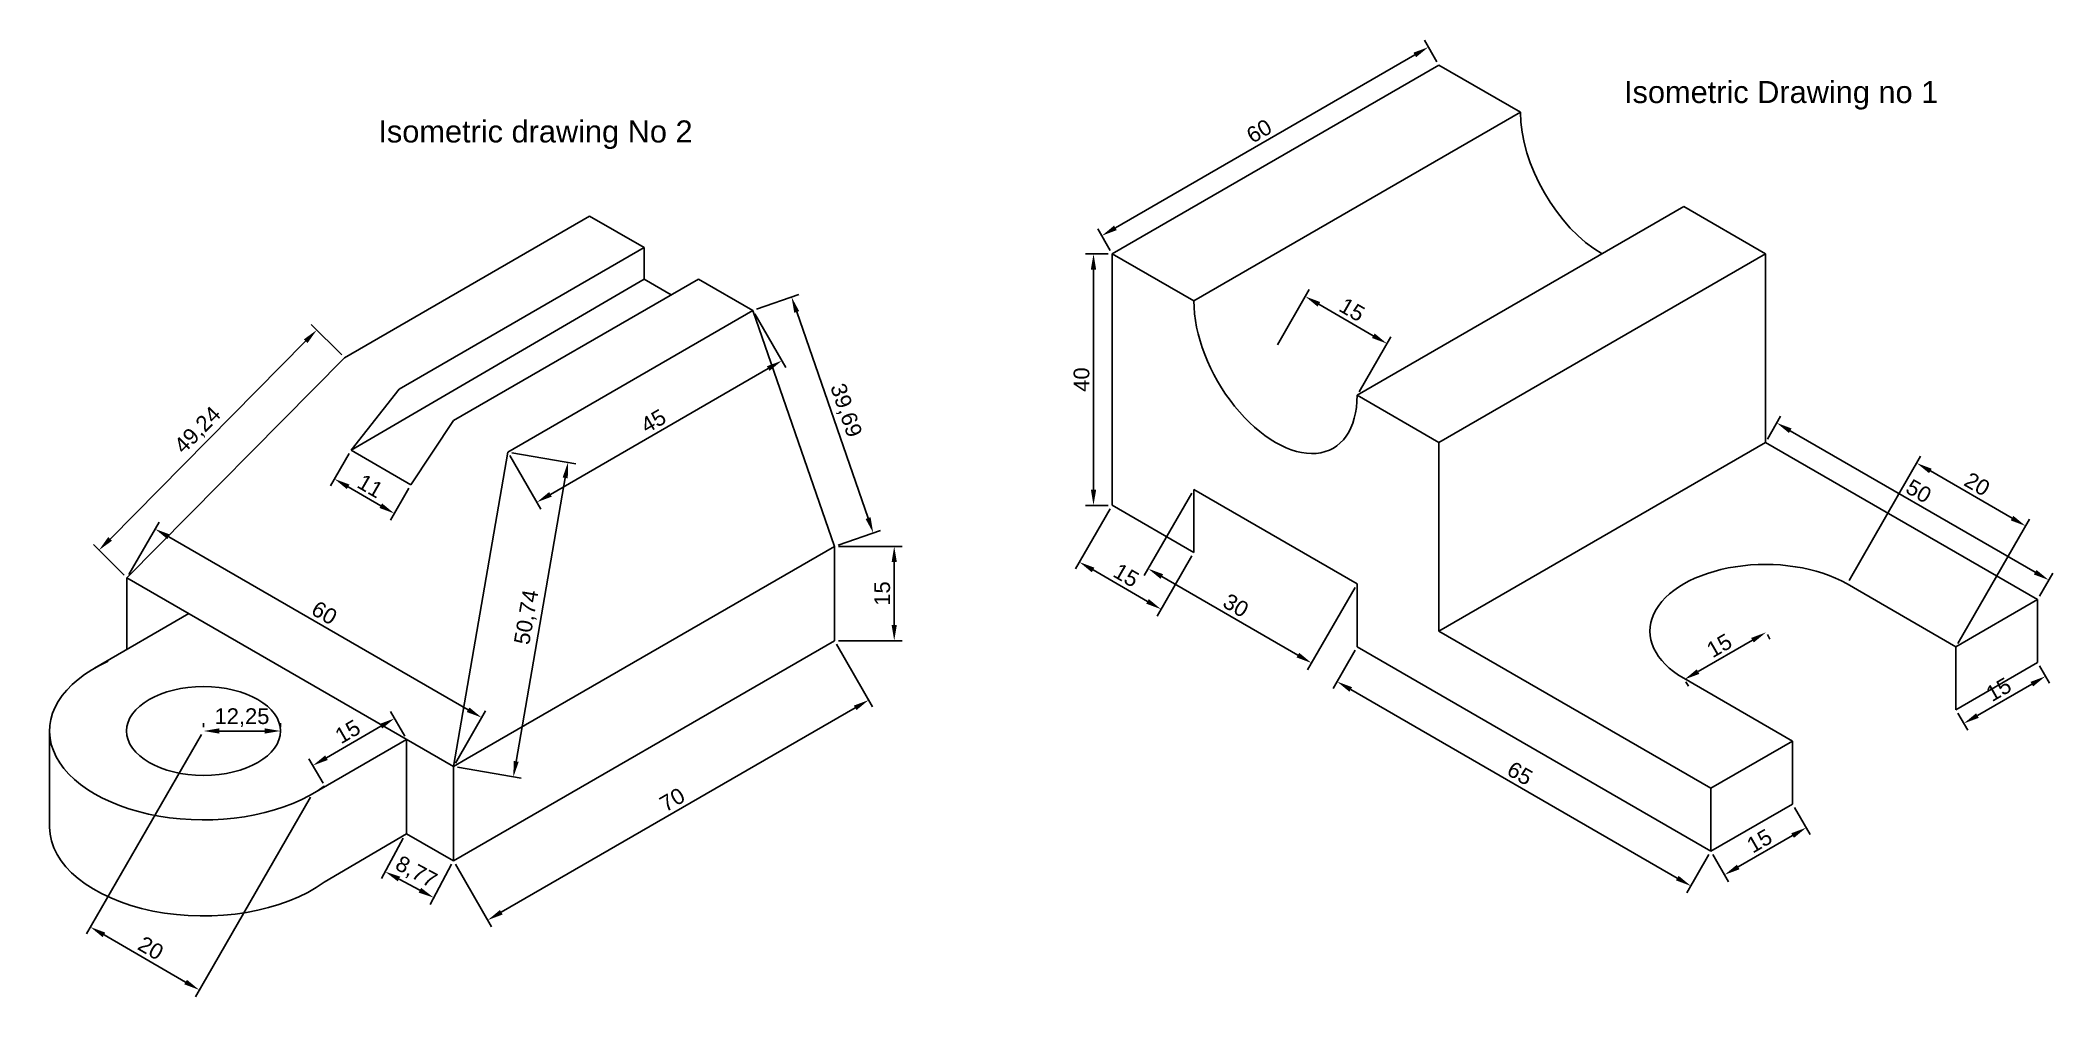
# Model space of a CAD drawing. Header units: millimetres. Extents: x 1569 to 1889, y 1002 to 1154.
import ezdxf

# ---------------------------------------------------------------- set-up
doc = ezdxf.new("R2010")
doc.units = ezdxf.units.MM
doc.styles.get("Standard").update_dxf_attribs({"font": 'arial.ttf'})
doc.dimstyles.new('ISO-25', dxfattribs={"dimtxt": 2.5, "dimasz": 2.5, "dimexe": 1.25, "dimexo": 0.625, "dimtad": 1, "dimtxsty": 'Standard', "dimcen": 2.5, "dimadec": 0, "dimazin": 0, "dimtfac": 1, "dimtmove": 0, "dimatfit": 3, "dimfxl": 1, "dimarcsym": 0})

# ---------------------------------------------------------------- blocks, each defined once
blk = doc.blocks.new('*D1')
at = {"color": 0, "lineweight": -2, "transparency": 16777216}
for p, q in [((1790.86, 1150.41), (1788.89, 1153.81)), ((1787.35, 1151.48), (1739.72, 1123.98)), ((1738.9, 1120.41), (1736.93, 1123.81))]:
    blk.add_line(p, q, dxfattribs=at)
at = {"color": 0, "transparency": 16777216}
for points in [[(1787.14, 1151.84), (1787.56, 1151.12), (1789.52, 1152.73)], [(1739.51, 1124.34), (1739.93, 1123.62), (1737.56, 1122.73)]]:
    blk.add_solid(points, dxfattribs=at)
at = {"layer": 'Defpoints', "color": 0, "transparency": 16777216}
for p in [(1791.17, 1149.86), (1737.56, 1122.73), (1739.21, 1119.86)]:
    blk.add_point(p, dxfattribs=at)
at = {"color": 0, "transparency": 16777216, "insert": (1762.59, 1139.38), "char_height": 2.5, "attachment_point": 5, "rotation": 30}
blk.add_mtext('60', dxfattribs=at)
blk = doc.blocks.new('*D2')
at = {"color": 0, "lineweight": -2, "transparency": 16777216}
for p, q in [((1738.59, 1119.86), (1734.99, 1119.86)), ((1736.24, 1082.36), (1736.24, 1117.36)), ((1738.59, 1079.86), (1734.99, 1079.86))]:
    blk.add_line(p, q, dxfattribs=at)
at = {"color": 0, "transparency": 16777216}
for points in [[(1735.82, 1117.36), (1736.66, 1117.36), (1736.24, 1119.86)], [(1735.82, 1082.36), (1736.66, 1082.36), (1736.24, 1079.86)]]:
    blk.add_solid(points, dxfattribs=at)
at = {"layer": 'Defpoints', "color": 0, "transparency": 16777216}
for p in [(1736.24, 1119.86), (1739.21, 1119.86), (1739.21, 1079.86)]:
    blk.add_point(p, dxfattribs=at)
at = {"color": 0, "transparency": 16777216, "insert": (1734.34, 1099.86), "char_height": 2.5, "attachment_point": 5, "rotation": 90}
blk.add_mtext('40', dxfattribs=at)
blk = doc.blocks.new('*D3')
at = {"color": 0, "lineweight": -2, "transparency": 16777216}
for p, q in [((1843.45, 1090.41), (1845.56, 1094.06)), ((1847.1, 1091.73), (1886.07, 1069.23)), ((1886.75, 1065.41), (1888.86, 1069.06))]:
    blk.add_line(p, q, dxfattribs=at)
at = {"color": 0, "transparency": 16777216}
for points in [[(1847.3, 1092.09), (1846.89, 1091.36), (1844.93, 1092.98)], [(1886.27, 1069.59), (1885.86, 1068.86), (1888.23, 1067.98)]]:
    blk.add_solid(points, dxfattribs=at)
at = {"layer": 'Defpoints', "color": 0, "transparency": 16777216}
for p in [(1843.13, 1089.86), (1888.23, 1067.98), (1886.44, 1064.86)]:
    blk.add_point(p, dxfattribs=at)
at = {"color": 0, "transparency": 16777216, "insert": (1867.53, 1082.12), "char_height": 2.5, "attachment_point": 5, "rotation": 330}
blk.add_mtext('50', dxfattribs=at)
blk = doc.blocks.new('*D4')
at = {"color": 0, "lineweight": -2, "transparency": 16777216}
for p, q in [((1886.75, 1054.32), (1888.32, 1051.6)), ((1885.53, 1051.43), (1876.87, 1046.43)), ((1873.76, 1046.82), (1875.33, 1044.1))]:
    blk.add_line(p, q, dxfattribs=at)
at = {"color": 0, "transparency": 16777216}
for points in [[(1885.32, 1051.79), (1885.74, 1051.07), (1887.69, 1052.68)], [(1876.66, 1046.79), (1877.08, 1046.07), (1874.7, 1045.18)]]:
    blk.add_solid(points, dxfattribs=at)
at = {"layer": 'Defpoints', "color": 0, "transparency": 16777216}
for p in [(1886.44, 1054.86), (1873.45, 1047.36), (1874.7, 1045.18)]:
    blk.add_point(p, dxfattribs=at)
at = {"color": 0, "transparency": 16777216, "insert": (1880.25, 1050.58), "char_height": 2.5, "attachment_point": 5, "rotation": 30}
blk.add_mtext('15', dxfattribs=at)
blk = doc.blocks.new('*D5')
at = {"color": 0, "lineweight": -2, "transparency": 16777216}
for p, q in [((1777.87, 1056.82), (1774.37, 1050.76)), ((1777.16, 1050.59), (1829.12, 1020.59)), ((1834.16, 1024.32), (1830.66, 1018.26))]:
    blk.add_line(p, q, dxfattribs=at)
at = {"color": 0, "transparency": 16777216}
for points in [[(1777.37, 1050.95), (1776.95, 1050.23), (1774.99, 1051.84)], [(1829.33, 1020.95), (1828.91, 1020.23), (1831.29, 1019.34)]]:
    blk.add_solid(points, dxfattribs=at)
at = {"layer": 'Defpoints', "color": 0, "transparency": 16777216}
for p in [(1778.18, 1057.36), (1834.47, 1024.86), (1831.29, 1019.34)]:
    blk.add_point(p, dxfattribs=at)
at = {"color": 0, "transparency": 16777216, "insert": (1804.09, 1037.24), "char_height": 2.5, "attachment_point": 5, "rotation": 330}
blk.add_mtext('65', dxfattribs=at)
blk = doc.blocks.new('*D6')
at = {"color": 0, "lineweight": -2, "transparency": 16777216}
for p, q in [((1847.78, 1031.82), (1850.26, 1027.52)), ((1847.47, 1027.36), (1838.81, 1022.36)), ((1834.79, 1024.32), (1837.27, 1020.02))]:
    blk.add_line(p, q, dxfattribs=at)
at = {"color": 0, "transparency": 16777216}
for points in [[(1847.26, 1027.72), (1847.68, 1026.99), (1849.64, 1028.61)], [(1838.6, 1022.72), (1839.02, 1021.99), (1836.64, 1021.11)]]:
    blk.add_solid(points, dxfattribs=at)
at = {"layer": 'Defpoints', "color": 0, "transparency": 16777216}
for p in [(1847.46, 1032.36), (1834.47, 1024.86), (1836.64, 1021.11)]:
    blk.add_point(p, dxfattribs=at)
at = {"color": 0, "transparency": 16777216, "insert": (1842.19, 1026.5), "char_height": 2.5, "attachment_point": 5, "rotation": 30}
blk.add_mtext('15', dxfattribs=at)
blk = doc.blocks.new('*D7')
at = {"color": 0, "lineweight": -2, "transparency": 16777216}
for p, q in [((1751.89, 1081.82), (1744.32, 1068.71)), ((1747.11, 1068.54), (1768.76, 1056.04)), ((1777.87, 1066.82), (1770.3, 1053.71))]:
    blk.add_line(p, q, dxfattribs=at)
at = {"color": 0, "transparency": 16777216}
for points in [[(1747.32, 1068.91), (1746.9, 1068.18), (1744.94, 1069.79)], [(1768.97, 1056.41), (1768.55, 1055.68), (1770.92, 1054.79)]]:
    blk.add_solid(points, dxfattribs=at)
at = {"layer": 'Defpoints', "color": 0, "transparency": 16777216}
for p in [(1752.2, 1082.36), (1778.18, 1067.36), (1770.92, 1054.79)]:
    blk.add_point(p, dxfattribs=at)
at = {"color": 0, "transparency": 16777216, "insert": (1758.89, 1063.94), "char_height": 2.5, "attachment_point": 5, "rotation": 330}
blk.add_mtext('30', dxfattribs=at)
blk = doc.blocks.new('*D8')
at = {"color": 0, "lineweight": -2, "transparency": 16777216}
for p, q in [((1738.9, 1079.32), (1733.38, 1069.76)), ((1736.17, 1069.59), (1744.83, 1064.59)), ((1751.89, 1071.82), (1746.37, 1062.26))]:
    blk.add_line(p, q, dxfattribs=at)
at = {"color": 0, "transparency": 16777216}
for points in [[(1736.38, 1069.95), (1735.96, 1069.23), (1734, 1070.84)], [(1745.04, 1064.95), (1744.62, 1064.23), (1746.99, 1063.34)]]:
    blk.add_solid(points, dxfattribs=at)
at = {"layer": 'Defpoints', "color": 0, "transparency": 16777216}
for p in [(1739.21, 1079.86), (1752.2, 1072.36), (1746.99, 1063.34)]:
    blk.add_point(p, dxfattribs=at)
at = {"color": 0, "transparency": 16777216, "insert": (1741.45, 1068.74), "char_height": 2.5, "attachment_point": 5, "rotation": 330}
blk.add_mtext('15', dxfattribs=at)
blk = doc.blocks.new('*D9')
at = {"color": 0, "lineweight": -2, "transparency": 16777216}
for p, q in [((1856.44, 1067.91), (1867.84, 1087.66)), ((1869.38, 1085.33), (1882.38, 1077.83)), ((1873.76, 1057.91), (1885.17, 1077.66))]:
    blk.add_line(p, q, dxfattribs=at)
at = {"color": 0, "transparency": 16777216}
for points in [[(1869.59, 1085.69), (1869.18, 1084.97), (1867.22, 1086.58)], [(1882.58, 1078.19), (1882.17, 1077.47), (1884.54, 1076.58)]]:
    blk.add_solid(points, dxfattribs=at)
at = {"layer": 'Defpoints', "color": 0, "transparency": 16777216}
for p in [(1884.54, 1076.58), (1856.12, 1067.36), (1873.45, 1057.36)]:
    blk.add_point(p, dxfattribs=at)
at = {"color": 0, "transparency": 16777216, "insert": (1876.83, 1083.23), "char_height": 2.5, "attachment_point": 5, "rotation": 330}
blk.add_mtext('20', dxfattribs=at)
blk = doc.blocks.new('*D10')
at = {"color": 0, "lineweight": -2, "transparency": 16777216}
for p, q in [((1765.5, 1105.41), (1770.56, 1114.16)), ((1780.76, 1106.83), (1772.1, 1111.83)), ((1778.49, 1097.91), (1783.55, 1106.66))]:
    blk.add_line(p, q, dxfattribs=at)
at = {"color": 0, "transparency": 16777216}
for points in [[(1772.31, 1112.19), (1771.89, 1111.47), (1769.94, 1113.08)], [(1780.97, 1107.19), (1780.55, 1106.47), (1782.93, 1105.58)]]:
    blk.add_solid(points, dxfattribs=at)
at = {"layer": 'Defpoints', "color": 0, "transparency": 16777216}
for p in [(1769.94, 1113.08), (1765.19, 1104.86), (1778.18, 1097.36)]:
    blk.add_point(p, dxfattribs=at)
at = {"color": 0, "transparency": 16777216, "insert": (1777.38, 1110.98), "char_height": 2.5, "attachment_point": 5, "rotation": 330}
blk.add_mtext('15', dxfattribs=at)
blk = doc.blocks.new('*D11')
at = {"color": 0, "lineweight": -2, "transparency": 16777216}
for p, q in [((1832.42, 1053.42), (1841.08, 1058.42)), ((1843.45, 1059.32), (1843.87, 1058.59)), ((1830.46, 1051.82), (1830.88, 1051.09))]:
    blk.add_line(p, q, dxfattribs=at)
at = {"color": 0, "transparency": 16777216}
for points in [[(1840.87, 1058.78), (1841.29, 1058.06), (1843.25, 1059.67)], [(1832.21, 1053.78), (1832.63, 1053.06), (1830.26, 1052.17)]]:
    blk.add_solid(points, dxfattribs=at)
at = {"layer": 'Defpoints', "color": 0, "transparency": 16777216}
for p in [(1843.13, 1059.86), (1843.25, 1059.67), (1830.14, 1052.36)]:
    blk.add_point(p, dxfattribs=at)
at = {"color": 0, "transparency": 16777216, "insert": (1835.8, 1057.56), "char_height": 2.5, "attachment_point": 5, "rotation": 30}
blk.add_mtext('15', dxfattribs=at)
blk = doc.blocks.new('*D12')
at = {"color": 0, "lineweight": -2, "transparency": 16777216}
for p, q in [((1695.35, 1057.8), (1701.1, 1047.83)), ((1642.02, 1015.16), (1698.31, 1047.66)), ((1634.72, 1022.8), (1640.48, 1012.83))]:
    blk.add_line(p, q, dxfattribs=at)
at = {"color": 0, "transparency": 16777216}
for points in [[(1698.1, 1048.02), (1698.52, 1047.3), (1700.48, 1048.91)], [(1641.81, 1015.52), (1642.23, 1014.8), (1639.86, 1013.91)]]:
    blk.add_solid(points, dxfattribs=at)
at = {"layer": 'Defpoints', "color": 0, "transparency": 16777216}
for p in [(1695.03, 1058.34), (1700.48, 1048.91), (1634.41, 1023.34)]:
    blk.add_point(p, dxfattribs=at)
at = {"color": 0, "transparency": 16777216, "insert": (1669.22, 1033.06), "char_height": 2.5, "attachment_point": 5, "rotation": 30}
blk.add_mtext('70', dxfattribs=at)
blk = doc.blocks.new('*D13')
at = {"color": 0, "lineweight": -2, "transparency": 16777216}
for p, q in [((1695.66, 1073.34), (1705.78, 1073.34)), ((1704.53, 1070.84), (1704.53, 1060.84)), ((1695.66, 1058.34), (1705.78, 1058.34))]:
    blk.add_line(p, q, dxfattribs=at)
at = {"color": 0, "transparency": 16777216}
for points in [[(1704.12, 1070.84), (1704.95, 1070.84), (1704.53, 1073.34)], [(1704.12, 1060.84), (1704.95, 1060.84), (1704.53, 1058.34)]]:
    blk.add_solid(points, dxfattribs=at)
at = {"layer": 'Defpoints', "color": 0, "transparency": 16777216}
for p in [(1695.03, 1073.34), (1695.03, 1058.34), (1704.53, 1058.34)]:
    blk.add_point(p, dxfattribs=at)
at = {"color": 0, "transparency": 16777216, "insert": (1702.63, 1065.84), "char_height": 2.5, "attachment_point": 5, "rotation": 90}
blk.add_mtext('15', dxfattribs=at)
blk = doc.blocks.new('*D14')
at = {"color": 0, "lineweight": -2, "transparency": 16777216}
for p, q in [((1626.65, 1043.18), (1624.41, 1047.07)), ((1622.87, 1044.74), (1614.2, 1039.74)), ((1613.66, 1035.68), (1611.41, 1039.57))]:
    blk.add_line(p, q, dxfattribs=at)
at = {"color": 0, "transparency": 16777216}
for points in [[(1622.66, 1045.1), (1623.07, 1044.37), (1625.03, 1045.99)], [(1614, 1040.1), (1614.41, 1039.37), (1612.04, 1038.49)]]:
    blk.add_solid(points, dxfattribs=at)
at = {"layer": 'Defpoints', "color": 0, "transparency": 16777216}
for p in [(1626.96, 1042.64), (1612.04, 1038.49), (1613.97, 1035.14)]:
    blk.add_point(p, dxfattribs=at)
at = {"color": 0, "transparency": 16777216, "insert": (1617.58, 1043.88), "char_height": 2.5, "attachment_point": 5, "rotation": 30}
blk.add_mtext('15', dxfattribs=at)
blk = doc.blocks.new('*D15')
at = {"color": 0, "lineweight": -2, "transparency": 16777216}
for p, q in [((1626.38, 1026.93), (1622.95, 1020.51)), ((1634.12, 1022.79), (1630.69, 1016.38)), ((1625.75, 1020.44), (1629.07, 1018.66))]:
    blk.add_line(p, q, dxfattribs=at)
at = {"color": 0, "transparency": 16777216}
for points in [[(1625.94, 1020.81), (1625.55, 1020.07), (1623.54, 1021.62)], [(1629.27, 1019.03), (1628.87, 1018.29), (1631.28, 1017.48)]]:
    blk.add_solid(points, dxfattribs=at)
at = {"layer": 'Defpoints', "color": 0, "transparency": 16777216}
for p in [(1626.68, 1027.48), (1634.41, 1023.34), (1631.28, 1017.48)]:
    blk.add_point(p, dxfattribs=at)
at = {"color": 0, "transparency": 16777216, "insert": (1628.41, 1021.42), "char_height": 2.5, "attachment_point": 5, "rotation": 331.8558}
blk.add_mtext('8,77', dxfattribs=at)
blk = doc.blocks.new('*D16')
at = {"color": 0, "lineweight": -2, "transparency": 16777216}
for p, q in [((1682.35, 1110.3), (1687.27, 1101.78)), ((1649.84, 1081.61), (1684.48, 1101.61)), ((1643.38, 1087.8), (1648.3, 1079.28))]:
    blk.add_line(p, q, dxfattribs=at)
at = {"color": 0, "transparency": 16777216}
for points in [[(1684.27, 1101.98), (1684.69, 1101.25), (1686.65, 1102.86)], [(1649.63, 1081.98), (1650.05, 1081.25), (1647.68, 1080.36)]]:
    blk.add_solid(points, dxfattribs=at)
at = {"layer": 'Defpoints', "color": 0, "transparency": 16777216}
for p in [(1682.04, 1110.84), (1686.65, 1102.86), (1643.07, 1088.34)]:
    blk.add_point(p, dxfattribs=at)
at = {"color": 0, "transparency": 16777216, "insert": (1666.21, 1093.26), "char_height": 2.5, "attachment_point": 5, "rotation": 30}
blk.add_mtext('45', dxfattribs=at)
blk = doc.blocks.new('*D17')
at = {"color": 0, "lineweight": -2, "transparency": 16777216}
for p, q in [((1617.8, 1088.08), (1614.85, 1082.98)), ((1617.64, 1082.81), (1622.84, 1079.81)), ((1627.33, 1082.58), (1624.38, 1077.48))]:
    blk.add_line(p, q, dxfattribs=at)
at = {"color": 0, "transparency": 16777216}
for points in [[(1617.85, 1083.17), (1617.44, 1082.45), (1615.48, 1084.06)], [(1623.05, 1080.17), (1622.63, 1079.45), (1625.01, 1078.56)]]:
    blk.add_solid(points, dxfattribs=at)
at = {"layer": 'Defpoints', "color": 0, "transparency": 16777216}
for p in [(1618.11, 1088.62), (1627.64, 1083.12), (1625.01, 1078.56)]:
    blk.add_point(p, dxfattribs=at)
at = {"color": 0, "transparency": 16777216, "insert": (1621.18, 1082.94), "char_height": 2.5, "attachment_point": 5, "rotation": 330}
blk.add_mtext('11', dxfattribs=at)
blk = doc.blocks.new('*D18')
at = {"color": 0, "lineweight": -2, "transparency": 16777216}
for p, q in [((1582.76, 1068.88), (1587.56, 1077.2)), ((1636.73, 1047.36), (1589.1, 1074.86)), ((1634.72, 1038.88), (1639.52, 1047.2))]:
    blk.add_line(p, q, dxfattribs=at)
at = {"color": 0, "transparency": 16777216}
for points in [[(1589.31, 1075.22), (1588.89, 1074.5), (1586.94, 1076.11)], [(1636.94, 1047.72), (1636.52, 1047), (1638.9, 1046.11)]]:
    blk.add_solid(points, dxfattribs=at)
at = {"layer": 'Defpoints', "color": 0, "transparency": 16777216}
for p in [(1586.94, 1076.11), (1582.45, 1068.34), (1634.41, 1038.34)]:
    blk.add_point(p, dxfattribs=at)
at = {"color": 0, "transparency": 16777216, "insert": (1613.87, 1062.76), "char_height": 2.5, "attachment_point": 5, "rotation": 330}
blk.add_mtext('60', dxfattribs=at)
blk = doc.blocks.new('*D19')
at = {"color": 0, "lineweight": -2, "transparency": 16777216}
for p, q in [((1594.64, 1044.61), (1594.64, 1045.23)), ((1597.14, 1043.98), (1604.39, 1043.98)), ((1606.89, 1044.61), (1606.89, 1045.23))]:
    blk.add_line(p, q, dxfattribs=at)
at = {"color": 0, "transparency": 16777216}
for points in [[(1597.14, 1044.4), (1597.14, 1043.57), (1594.64, 1043.98)], [(1604.39, 1044.4), (1604.39, 1043.57), (1606.89, 1043.98)]]:
    blk.add_solid(points, dxfattribs=at)
at = {"layer": 'Defpoints', "color": 0, "transparency": 16777216}
for p in [(1594.64, 1043.98), (1606.89, 1043.98), (1606.89, 1043.98)]:
    blk.add_point(p, dxfattribs=at)
at = {"color": 0, "transparency": 16777216, "insert": (1600.76, 1046.11), "char_height": 2.5, "attachment_point": 5}
blk.add_mtext('12,25', dxfattribs=at)
blk = doc.blocks.new('*D20')
at = {"color": 0, "lineweight": -2, "transparency": 16777216}
for p, q in [((1682.63, 1111.05), (1689.38, 1113.38)), ((1689.02, 1110.61), (1700.37, 1077.84)), ((1695.62, 1073.55), (1702.37, 1075.88))]:
    blk.add_line(p, q, dxfattribs=at)
at = {"color": 0, "transparency": 16777216}
for points in [[(1689.41, 1110.75), (1688.63, 1110.48), (1688.2, 1112.98)], [(1700.77, 1077.97), (1699.98, 1077.7), (1701.19, 1075.48)]]:
    blk.add_solid(points, dxfattribs=at)
at = {"layer": 'Defpoints', "color": 0, "transparency": 16777216}
for p in [(1682.04, 1110.84), (1695.03, 1073.34), (1701.19, 1075.48)]:
    blk.add_point(p, dxfattribs=at)
at = {"color": 0, "transparency": 16777216, "insert": (1696.71, 1094.92), "char_height": 2.5, "attachment_point": 5, "rotation": 289.1066}
blk.add_mtext('39,69', dxfattribs=at)
blk = doc.blocks.new('*D21')
at = {"color": 0, "lineweight": -2, "transparency": 16777216}
for p, q in [((1616.65, 1103.78), (1611.76, 1108.62)), ((1579.77, 1074.51), (1610.89, 1105.96)), ((1582.01, 1068.78), (1577.12, 1073.62))]:
    blk.add_line(p, q, dxfattribs=at)
at = {"color": 0, "transparency": 16777216}
for points in [[(1610.6, 1106.25), (1611.19, 1105.67), (1612.65, 1107.74)], [(1579.47, 1074.81), (1580.06, 1074.22), (1578.01, 1072.74)]]:
    blk.add_solid(points, dxfattribs=at)
at = {"layer": 'Defpoints', "color": 0, "transparency": 16777216}
for p in [(1612.65, 1107.74), (1617.09, 1103.34), (1582.45, 1068.34)]:
    blk.add_point(p, dxfattribs=at)
at = {"color": 0, "transparency": 16777216, "insert": (1593.82, 1091.73), "char_height": 2.5, "attachment_point": 5, "rotation": 45.2953}
blk.add_mtext('49,24', dxfattribs=at)
blk = doc.blocks.new('*D22')
at = {"color": 0, "lineweight": -2, "transparency": 16777216}
for p, q in [((1643.69, 1088.23), (1653.85, 1086.48)), ((1652.19, 1084.23), (1644.38, 1039.15)), ((1635.03, 1038.23), (1645.19, 1036.48))]:
    blk.add_line(p, q, dxfattribs=at)
at = {"color": 0, "transparency": 16777216}
for points in [[(1651.78, 1084.3), (1652.6, 1084.15), (1652.62, 1086.69)], [(1643.97, 1039.22), (1644.79, 1039.08), (1643.95, 1036.69)]]:
    blk.add_solid(points, dxfattribs=at)
at = {"layer": 'Defpoints', "color": 0, "transparency": 16777216}
for p in [(1643.07, 1088.34), (1634.41, 1038.34), (1643.95, 1036.69)]:
    blk.add_point(p, dxfattribs=at)
at = {"color": 0, "transparency": 16777216, "insert": (1646.19, 1062.05), "char_height": 2.5, "attachment_point": 5, "rotation": 80.1736}
blk.add_mtext('50,74', dxfattribs=at)
blk = doc.blocks.new('*D23')
at = {"color": 0, "lineweight": -2, "transparency": 16777216}
for p, q in [((1594.33, 1043.44), (1576.02, 1011.73)), ((1611.65, 1033.44), (1593.34, 1001.73)), ((1578.81, 1011.56), (1591.8, 1004.06))]:
    blk.add_line(p, q, dxfattribs=at)
at = {"color": 0, "transparency": 16777216}
for points in [[(1579.01, 1011.92), (1578.6, 1011.2), (1576.64, 1012.81)], [(1592, 1004.42), (1591.59, 1003.7), (1593.96, 1002.81)]]:
    blk.add_solid(points, dxfattribs=at)
at = {"layer": 'Defpoints', "color": 0, "transparency": 16777216}
for p in [(1594.64, 1043.98), (1611.96, 1033.98), (1593.96, 1002.81)]:
    blk.add_point(p, dxfattribs=at)
at = {"color": 0, "transparency": 16777216, "insert": (1586.25, 1009.46), "char_height": 2.5, "attachment_point": 5, "rotation": 330}
blk.add_mtext('20', dxfattribs=at)

msp = doc.modelspace()

# ---------------------------------------------------------------- linework, layer by layer
for p, q in [((1791.173, 1149.865), (1739.211, 1119.865)), ((1804.163, 1142.365), (1791.173, 1149.865)), ((1752.202, 1112.365), (1804.163, 1142.365)), ((1778.182, 1097.365), (1830.144, 1127.365)), ((1830.144, 1127.365), (1843.134, 1119.865)), ((1656.061, 1125.841), (1617.09, 1103.341)), ((1664.722, 1120.841), (1656.061, 1125.841)), ((1664.722, 1120.841), (1625.751, 1098.341)), ((1664.722, 1120.841), (1664.722, 1115.841)), ((1739.211, 1079.865), (1739.211, 1119.865)), ((1739.211, 1119.865), (1752.202, 1112.365)), ((1791.173, 1089.865), (1843.134, 1119.865)), ((1843.134, 1119.865), (1843.134, 1089.865)), ((1664.722, 1115.841), (1618.115, 1088.622)), ((1673.382, 1115.841), (1634.411, 1093.341)), ((1664.722, 1115.841), (1669.052, 1113.341)), ((1682.042, 1110.841), (1673.382, 1115.841)), ((1682.042, 1110.841), (1643.071, 1088.341)), ((1682.042, 1110.841), (1695.033, 1073.341)), ((1582.449, 1068.341), (1617.09, 1103.341)), ((1618.115, 1088.622), (1625.751, 1098.341)), ((1778.182, 1097.365), (1791.173, 1089.865)), ((1627.641, 1083.122), (1634.411, 1093.341)), ((1791.173, 1089.865), (1791.173, 1059.865)), ((1791.173, 1059.865), (1843.134, 1089.865)), ((1843.134, 1089.865), (1886.436, 1064.865)), ((1627.641, 1083.122), (1618.115, 1088.622)), ((1643.071, 1088.341), (1634.411, 1038.341)), ((1752.202, 1072.365), (1752.202, 1082.365)), ((1752.202, 1082.365), (1778.182, 1067.365)), ((1739.211, 1079.865), (1752.202, 1072.365)), ((1695.033, 1073.341), (1636.576, 1039.591)), ((1695.033, 1058.341), (1695.033, 1073.341)), ((1582.449, 1068.341), (1582.449, 1056.946)), ((1634.411, 1038.341), (1582.449, 1068.341)), ((1778.182, 1067.365), (1778.182, 1057.365)), ((1856.125, 1067.365), (1873.445, 1057.365)), ((1873.445, 1057.365), (1886.436, 1064.865)), ((1886.436, 1064.865), (1886.436, 1054.865)), ((1577.318, 1053.983), (1592.318, 1062.644)), ((1791.173, 1059.865), (1834.474, 1034.865)), ((1634.411, 1023.341), (1695.033, 1058.341)), ((1778.182, 1057.365), (1834.474, 1024.865)), ((1873.445, 1047.365), (1873.445, 1057.365)), ((1886.436, 1054.865), (1873.445, 1047.365)), ((1847.464, 1042.365), (1830.144, 1052.365)), ((1570.144, 1043.983), (1570.144, 1028.713)), ((1611.959, 1033.983), (1626.959, 1042.644)), ((1626.959, 1042.644), (1626.959, 1027.644)), ((1834.474, 1034.865), (1847.464, 1042.365)), ((1847.464, 1042.365), (1847.464, 1032.365)), ((1636.576, 1039.591), (1634.411, 1038.341)), ((1634.411, 1038.341), (1634.411, 1023.341)), ((1613.852, 1035.211), (1613.969, 1035.144)), ((1834.474, 1024.865), (1834.474, 1034.865)), ((1847.464, 1032.365), (1834.474, 1024.865)), ((1626.959, 1027.644), (1613.852, 1019.941)), ((1626.959, 1027.644), (1634.411, 1023.341))]:
    msp.add_line(p, q)
for centre, major_axis, start_param, end_param in [((1817.153, 1134.865), (9.186, -15.91), 3.9269908, 5.4977871), ((1765.192, 1104.865), (9.186, -15.91), 3.9269908, 7.0685835), ((1843.134, 1059.865), (-18.371, 0), 3.9269908, 7.0685835), ((1594.639, 1043.983), (-24.495, 0), 5.3814998, 8.7556671), ((1594.639, 1028.713), (-24.495, 0), 6.2831853, 8.7556671)]:
    msp.add_ellipse(centre, major_axis=major_axis, ratio=0.5773503, start_param=start_param, end_param=end_param)
msp.add_ellipse((1594.639, 1043.983), major_axis=(-12.247, 0), ratio=0.5773503)

# ---------------------------------------------------------------- texts
at = {"char_height": 3.5, "attachment_point": 1}
for s, width, heights, insert in [('Isometric Drawing no 1 ', 59.40488, [0], (1820.645, 1147.333)), ('Isometric drawing No 2', 129.22135, [1.176], (1622.458, 1141.065))]:
    msp.add_mtext_dynamic_manual_height_columns(s, width=width, gutter_width=12.5, heights=heights, dxfattribs=dict(at, insert=insert))

# ---------------------------------------------------------------- dimensions: what is measured, and where the dimension line sits
for p1, p2, distance, picture, middle in [((1791.173, 1149.865), (1739.211, 1119.865), -3.31, '*D1', (1762.586, 1139.378)), ((1682.042, 1110.841), (1695.033, 1073.341), 6.519, '*D20', (1696.707, 1094.922)), ((1778.182, 1097.365), (1765.192, 1104.865), -9.487, '*D10', (1777.381, 1110.978)), ((1582.449, 1068.341), (1617.09, 1103.341), 6.248, '*D21', (1593.817, 1091.733)), ((1643.071, 1088.341), (1682.042, 1110.841), -9.211, '*D16', (1666.214, 1093.257)), ((1843.134, 1089.865), (1886.436, 1064.865), 3.592, '*D3', (1867.532, 1082.122)), ((1618.115, 1088.622), (1627.641, 1083.122), -5.269, '*D17', (1621.183, 1082.937)), ((1643.071, 1088.341), (1634.411, 1038.341), 9.686, '*D22', (1646.189, 1062.051)), ((1856.125, 1067.365), (1873.445, 1057.365), 22.19, '*D9', (1876.831, 1083.229)), ((1752.202, 1082.365), (1778.182, 1067.365), -14.515, '*D7', (1758.886, 1063.942)), ((1739.211, 1079.865), (1752.202, 1072.365), -10.419, '*D8', (1741.448, 1068.739)), ((1634.411, 1038.341), (1582.449, 1068.341), -8.974, '*D18', (1613.868, 1062.76)), ((1695.033, 1073.341), (1695.033, 1058.341), 9.5, '*D13', (1702.631, 1065.841)), ((1830.144, 1052.365), (1843.134, 1059.865), -0.227, '*D11', (1835.802, 1057.565)), ((1634.411, 1023.341), (1695.033, 1058.341), -10.889, '*D12', (1669.215, 1033.058)), ((1778.182, 1057.365), (1834.474, 1024.865), -6.376, '*D5', (1804.091, 1037.24)), ((1886.436, 1054.865), (1873.445, 1047.365), 2.519, '*D4', (1880.249, 1050.58)), ((1626.959, 1042.644), (1613.969, 1035.144), -3.858, '*D14', (1617.584, 1043.882)), ((1594.639, 1043.983), (1611.959, 1033.983), -35.996, '*D23', (1586.252, 1009.456)), ((1847.464, 1032.365), (1834.474, 1024.865), 4.341, '*D6', (1842.189, 1026.502)), ((1626.678, 1027.478), (1634.411, 1023.341), -6.647, '*D15', (1628.413, 1021.425))]:
    dim = msp.add_aligned_dim(p1=p1, p2=p2, distance=distance, dimstyle='ISO-25')
    dim.commit()
    dim.dimension.update_dxf_attribs({"geometry": picture, "text_midpoint": middle})
dim = msp.add_linear_dim(base=(1736.24, 1119.865), p1=(1739.211, 1079.865), p2=(1739.211, 1119.865), angle=90, dimstyle='ISO-25')
dim.commit()
dim.dimension.update_dxf_attribs({"geometry": '*D2', "text_midpoint": (1734.338, 1099.865)})
dim = msp.add_linear_dim(base=(1606.886, 1043.983), p1=(1594.639, 1043.983), p2=(1606.886, 1043.983), dimstyle='ISO-25')
dim.commit()
dim.dimension.update_dxf_attribs({"geometry": '*D19', "text_midpoint": (1600.763, 1046.111)})

doc.saveas('drawing.dxf')
